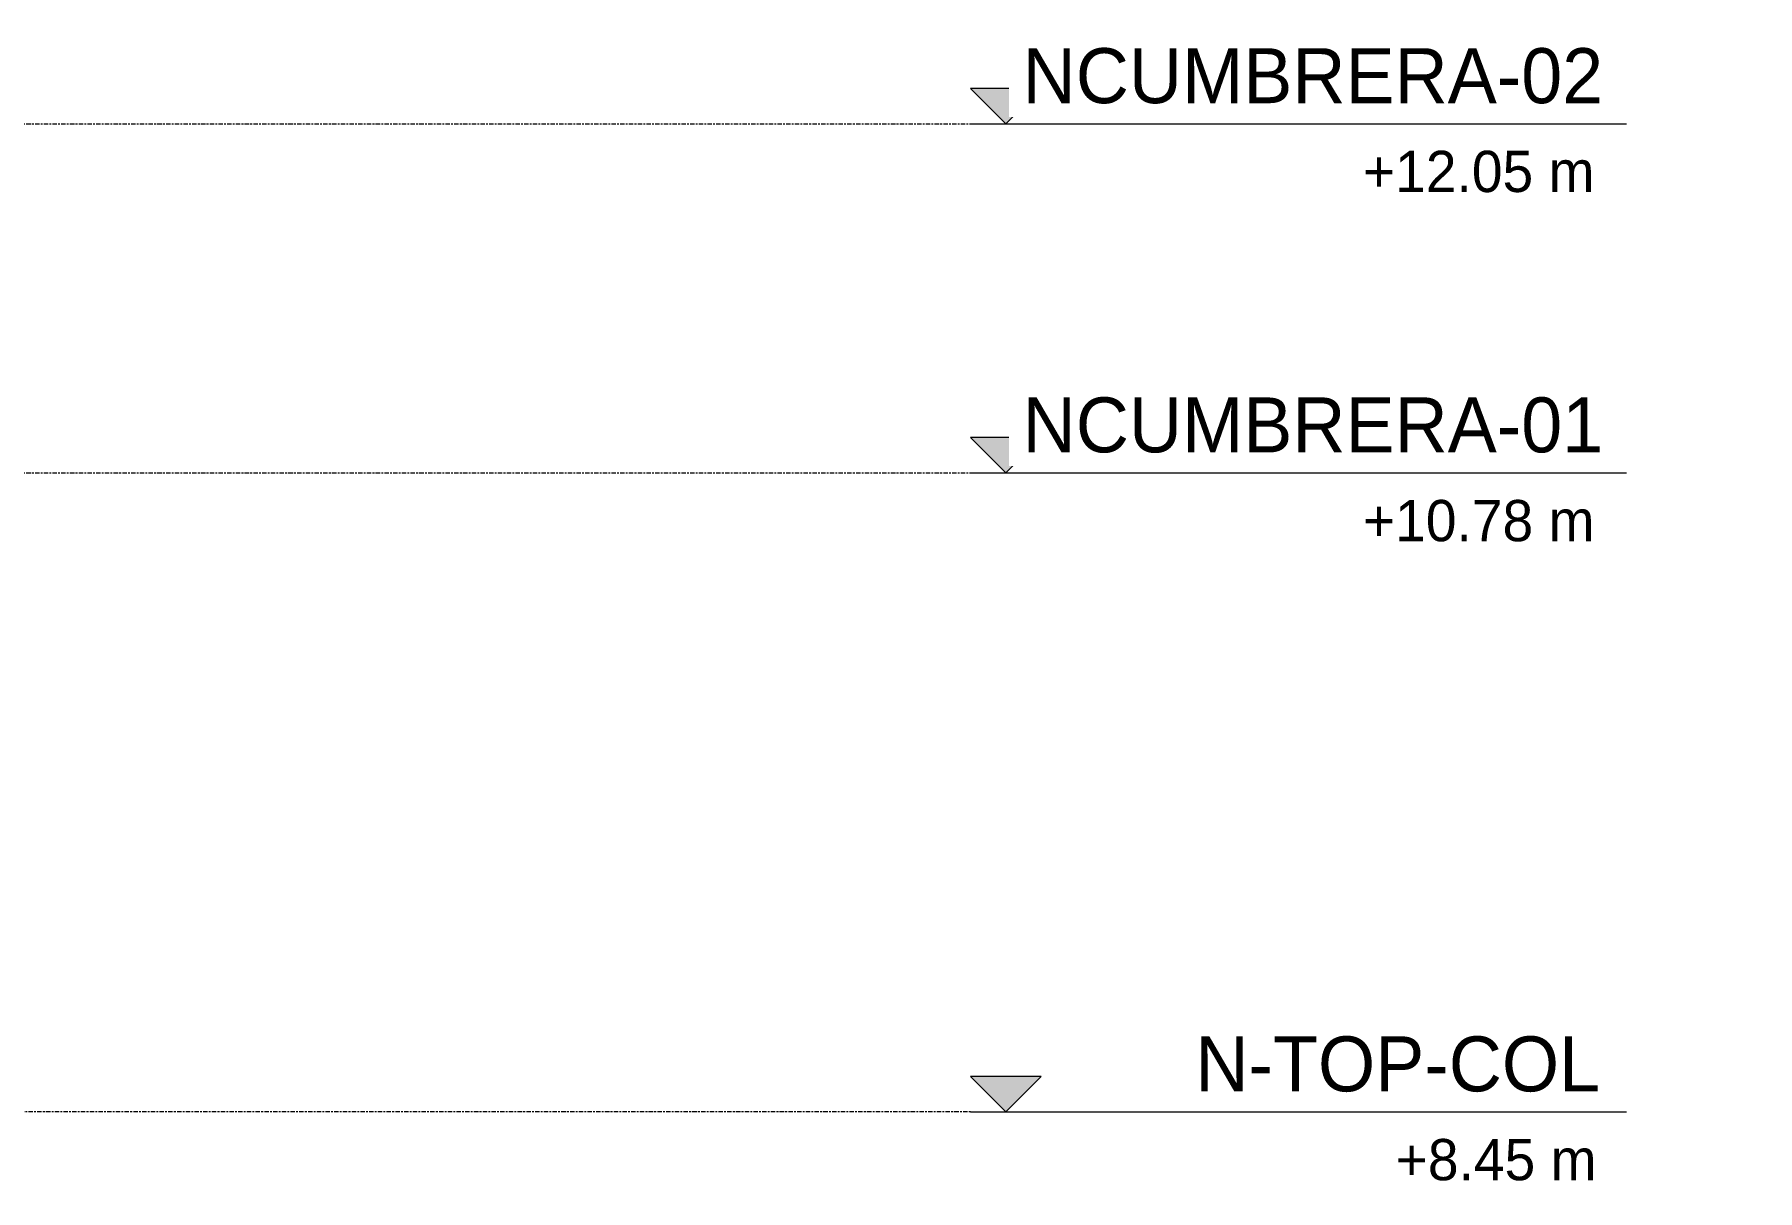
# Model space of a CAD drawing. Header units: centimetres. Extents: x -6747 to 14796, y -285 to 1548.
# Drawn here: x 5431 to 6058, y 817 to 1237 of the extents above; entities that cross this region are included whole.
import ezdxf

# ---------------------------------------------------------------- set-up
doc = ezdxf.new("R2010")
doc.units = ezdxf.units.CM
doc.linetypes.add('Centre', pattern=[3.175, 0.635, -0.475, 1.59, -0.475])
doc.layers.add('A-FLOR-LEVL', color=7, linetype='Continuous', lineweight=9)
doc.styles.add('Century Gothic', font='GOTHIC.TTF', dxfattribs={"height": 20})
doc.styles.add('Century Gothic_1', font='GOTHIC.TTF', dxfattribs={"height": 15})

# ---------------------------------------------------------------- blocks, each defined once
blk = doc.blocks.new('Level - Con_Triangulo-1145637-Elevación Eje 15')
at = {"layer": 'A-FLOR-LEVL', "true_color": 0xe2e2e2}
blk.add_hatch(color=254, dxfattribs=at).paths.add_polyline_path([(-6457.13, 12.86), (-6444.27, 0), (-6431.4, 12.86)])
at = {"layer": 'A-FLOR-LEVL', "color": 253, "true_color": 0xaaaaaa}
for p, q in [((-6457.13, 12.86), (-6431.4, 12.86)), ((-6444.27, 0), (-6457.13, 12.86)), ((-6431.4, 12.86), (-6444.27, 0)), ((-6431.4, 0), (-6669.85, 0))]:
    blk.add_line(p, q, dxfattribs=at)

msp = doc.modelspace()

# ---------------------------------------------------------------- linework, layer by layer
at = {"layer": 'A-FLOR-LEVL', "color": 253, "linetype": 'Centre', "true_color": 0xaaaaaa}
for p, q in [((166.13, 1204.505), (5771.451, 1204.505)), ((166.13, 1077.508), (5771.451, 1077.508)), ((5771.451, 845.103), (166.13, 845.103))]:
    msp.add_line(p, q, dxfattribs=at)

# ---------------------------------------------------------------- block references
at = {"layer": 'A-FLOR-LEVL', "color": 253, "true_color": 0xaaaaaa, "extrusion": (0, 0, -1)}
for p in [(659.953, 1204.505), (659.953, 1077.508), (659.953, 845.103)]:
    msp.add_blockref('Level - Con_Triangulo-1145637-Elevación Eje 15', p, dxfattribs=at)

# ---------------------------------------------------------------- texts
at = {"layer": 'A-FLOR-LEVL', "color": 9, "true_color": 0xb7b7b7, "char_height": 15, "attachment_point": 1, "style": 'Century Gothic_1', "bg_fill": 3, "box_fill_scale": 1.25, "bg_fill_color": 256, "bg_fill_true_color": 13158600, "bg_fill_transparency": 0}
for s, insert, width in [('+12.05 m', (5914.109, 1194.661), 112.23625), ('+10.78 m', (5914.109, 1067.664), 112.23625), ('+8.45 m', (5926.009, 835.259), 97.80587)]:
    msp.add_mtext(s, dxfattribs=dict(at, insert=insert, width=width))

# ---------------------------------------------------------------- next in the draw order: texts
at = {"layer": 'A-FLOR-LEVL', "color": 9, "true_color": 0xb7b7b7, "char_height": 20, "attachment_point": 1, "style": 'Century Gothic', "bg_fill": 3, "box_fill_scale": 1.25, "bg_fill_color": 256, "bg_fill_true_color": 13158600, "bg_fill_transparency": 0}
for s, insert, width in [('NCUMBRERA-02', (5790.409, 1231.973), 262.15181), ('NCUMBRERA-01', (5790.409, 1104.976), 262.15181), ('N-TOP-COL', (5853.209, 872.571), 185.9915)]:
    msp.add_mtext(s, dxfattribs=dict(at, insert=insert, width=width))

doc.saveas('drawing.dxf')
